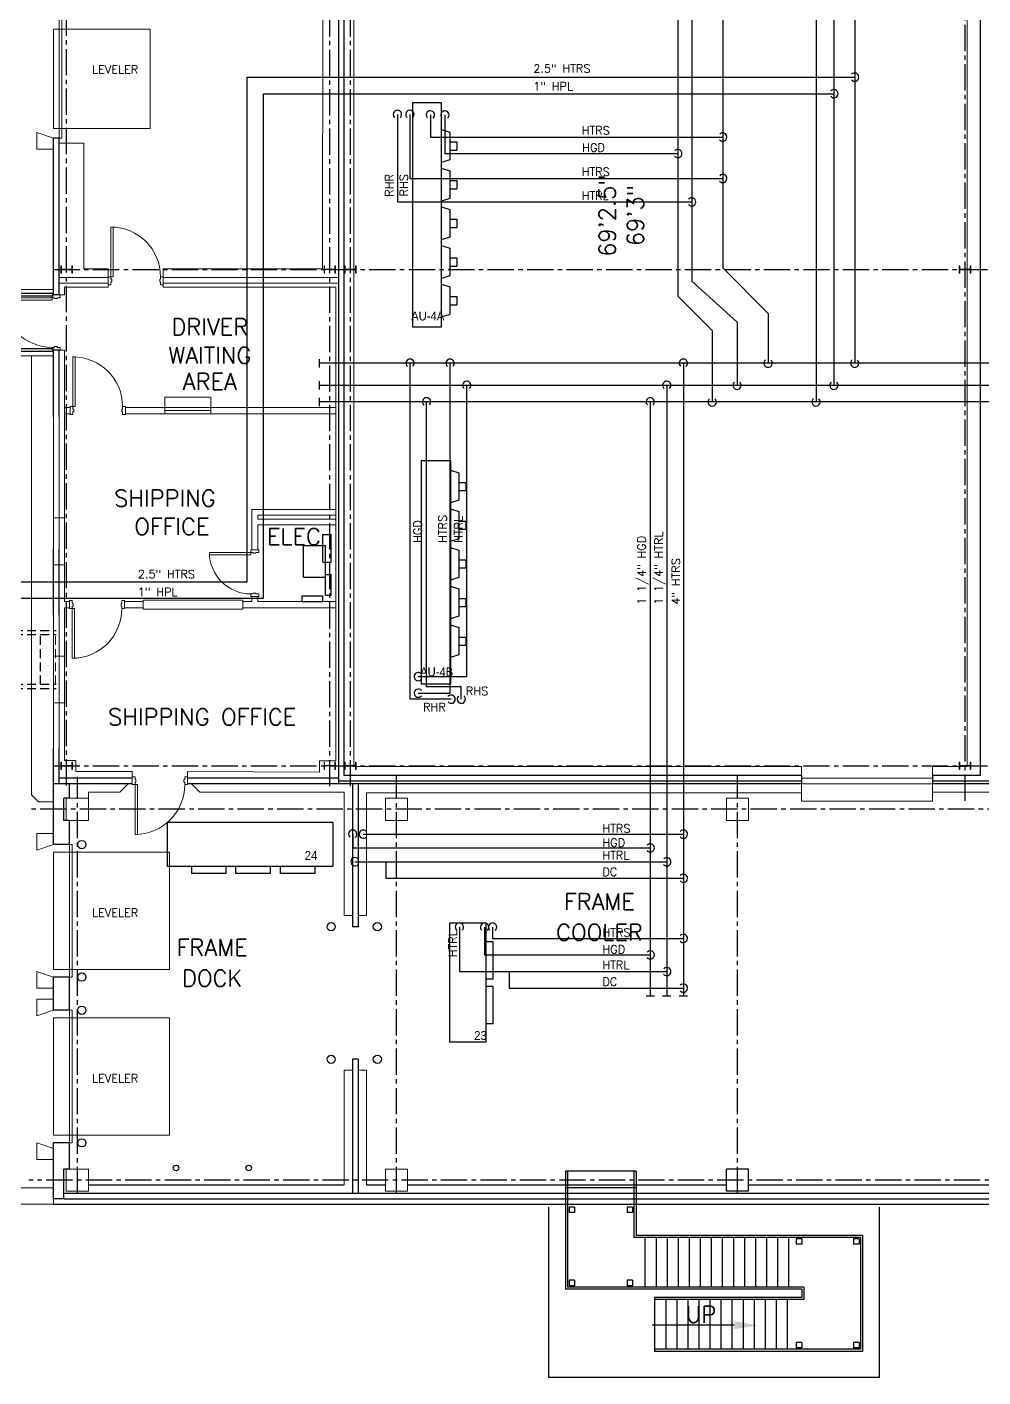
# Model space of a CAD drawing. Header units: inches. Extents: x -578 to 4567, y -980 to 6106.
# Drawn here: x 476 to 1168, y 361 to 1339 of the extents above; entities that cross this region are included whole.
import ezdxf
from ezdxf.enums import TextEntityAlignment as Align

# ---------------------------------------------------------------- set-up
doc = ezdxf.new("R2010")
doc.units = ezdxf.units.IN
doc.header["$LTSCALE"] = 25.4
doc.header["$MEASUREMENT"] = 0
for name, pattern in [('CENTER2', [1.125, 0.75, -0.125, 0.125, -0.125]), ('DASHED', [0.75, 0.5, -0.25]), ('HIDDEN', [0.375, 0.25, -0.125])]:
    doc.linetypes.add(name, pattern=pattern)
doc.layers.get('0').update_dxf_attribs({"linetype": 'CONTINUOUS', "lineweight": 20})
for name, color, linetype in [('A-ABOVE', 193, 'DASHED'), ('A-COL-GRID', 8, 'CENTER2'), ('A-DEMO', 1, 'CONTINUOUS'), ('A-DIMS', 1, 'CONTINUOUS'), ('A-ELEC', 6, 'CONTINUOUS'), ('A-RAIL', 2, 'CONTINUOUS'), ('A-ROOMNAME', 6, 'CONTINUOUS'), ('A-TEXT', 2, 'CONTINUOUS'), ('A-WALL-CMU', 30, 'CONTINUOUS'), ('A-WALL-IMP', 6, 'CONTINUOUS')]:
    doc.layers.add(name, color=color, linetype=linetype)
doc.layers.add('A-AMONIA', color=7, linetype='CONTINUOUS', true_color=0x920ef1)
doc.layers.add('A-EVAPS', color=30, linetype='CONTINUOUS', true_color=0xff7f00)
for name, color, linetype, lineweight in [('A-COLUMNS', 6, 'CONTINUOUS', 20), ('A-CURB', 13, 'CONTINUOUS', 20), ('A-DOOR', 1, 'CONTINUOUS', 20), ('A-EQ', 111, 'CONTINUOUS', 20), ('A-STAIR', 4, 'CONTINUOUS', 20), ('A-WALL-GWB', 2, 'CONTINUOUS', 0), ('A-WINDOW', 4, 'CONTINUOUS', 20)]:
    doc.layers.add(name, color=color, linetype=linetype, lineweight=lineweight)
doc.styles.add('3-32', font='arial.ttf', dxfattribs={"width": 0.9, "height": 0.09375})
doc.styles.add('ROMANS', font='romans')
doc.styles.add('SIMPLEX', font='simplex')

# ---------------------------------------------------------------- blocks, each defined once
blk = doc.blocks.new('DOOR')
at = {"color": 0}
for p, q in [((-1.75, 0), (-1.75, 36)), ((-1.75, 36), (0, 36)), ((0, 36), (0, 0)), ((-38, -5.75), (-38, 0)), ((-38, 0), (-36, 0)), ((-36, 0), (-36, -1.75)), ((0, 0), (-1.75, 0)), ((0, -1.75), (0, 0)), ((0, 0), (2, 0)), ((2, 0), (2, -5.75)), ((-36, -5.75), (-38, -5.75)), ((-36, -1.75), (-35.375, -1.75)), ((-36, -3.625), (-36, -5.75)), ((-35.375, -3.625), (-36, -3.625)), ((-35.375, -1.75), (-35.375, -3.625)), ((-0.625, -1.75), (0, -1.75)), ((-0.625, -3.625), (-0.625, -1.75)), ((0, -3.625), (-0.625, -3.625)), ((0, -5.75), (0, -3.625)), ((2, -5.75), (0, -5.75))]:
    blk.add_line(p, q, dxfattribs=at)
at = {"color": 0, "lineweight": 15}
blk.add_arc((0, 0), 36, 90, 180, dxfattribs=at)
blk = doc.blocks.new('DOOR 30')
at = {"color": 0}
for p, q in [((5.75, 32), (0, 32)), ((0, 32), (0, 30)), ((0, 30), (1.75, 30)), ((1.75, 30), (1.75, 29.375)), ((1.75, 29.375), (3.625, 29.375)), ((3.625, 30), (5.75, 30)), ((3.625, 29.375), (3.625, 30)), ((5.75, 30), (5.75, 32)), ((0, 1.75), (-30, 1.75)), ((-30, 1.75), (-30, 0)), ((0, 0), (0, 1.75)), ((1.75, 0), (0, 0)), ((0, 0), (0, -2)), ((1.75, 0.625), (1.75, 0)), ((3.625, 0.625), (1.75, 0.625)), ((3.625, 0), (3.625, 0.625)), ((5.75, 0), (3.625, 0)), ((5.75, -2), (5.75, 0)), ((-30, 0), (0, 0)), ((0, -2), (5.75, -2))]:
    blk.add_line(p, q, dxfattribs=at)
blk.add_arc((0, 0), 30, 90, 180, dxfattribs=at)

msp = doc.modelspace()

# ---------------------------------------------------------------- linework, layer by layer
at = {"layer": 'A-ABOVE', "linetype": 'HIDDEN'}
for p, q in [((342.5, 902.01), (497, 902.01)), ((342.5, 899.01), (497, 899.01)), ((485.5, 863.01), (485.5, 899.01)), ((342.5, 863.01), (497, 863.01)), ((342.5, 860.01), (497, 860.01))]:
    msp.add_line(p, q, dxfattribs=at)
at = {"layer": 'A-AMONIA'}
for p, q in [((947.054499, 1813.316667), (947.054499, 1144.086874)), ((957.054499, 1813.316667), (957.054499, 1155.057437)), ((979.554499, 1813.316667), (979.554499, 1164.528)), ((635.144342, 937.303436), (635.144342, 1302.708147)), ((635.144342, 1302.708147), (1075.089964, 1302.708147)), ((647.144342, 1290.708147), (1060.089964, 1290.708147)), ((647.144342, 925.303436), (647.144342, 1290.708147)), ((744.004194, 1275.686759), (744.004194, 1212.32093)), ((753.004194, 1275.686759), (753.004194, 1229.32093)), ((767.910855, 1275.32093), (767.910855, 1259.32093)), ((778.419179, 1275.32093), (778.419179, 1247.32093)), ((767.910855, 1259.32093), (979.554499, 1259.32093)), ((778.419179, 1247.32093), (947.054499, 1247.32093)), ((753.004194, 1229.32093), (979.554499, 1229.32093)), ((744.004194, 1212.32093), (957.054499, 1212.32093)), ((979.554499, 1164.528), (1012.425214, 1131.657285)), ((957.054499, 1155.057437), (989.925214, 1125.186722)), ((947.054499, 1144.086874), (971.925214, 1119.216159)), ((989.925214, 1125.186722), (989.925214, 1079.543349)), ((1012.425214, 1131.657285), (1012.425214, 1095.543349)), ((971.925214, 1119.216159), (971.925214, 1067.543349)), ((687.534043, 1092.543349), (687.534043, 1098.543349)), ((753.137573, 852.251023), (753.137573, 1095.543349)), ((782.137573, 856.5987), (782.137573, 1095.543349)), ((951.040359, 1095.543349), (951.040359, 637.168254)), ((687.534043, 1076.543349), (687.534043, 1082.543349)), ((794.137573, 868.5987), (794.137573, 1079.543349)), ((939.040359, 1079.543349), (939.040359, 637.168254)), ((687.534043, 1064.543349), (687.534043, 1070.543349)), ((765.137573, 861.251023), (765.137573, 1067.543349)), ((927.040359, 1067.543349), (927.040359, 637.168254)), ((370.109243, 937.303436), (635.144342, 937.303436)), ((370.109243, 925.303436), (647.144342, 925.303436)), ((759.10838, 868.5987), (794.137573, 868.5987)), ((790.266993, 861.251023), (765.137573, 861.251023)), ((790.266993, 852.251023), (790.266993, 861.251023)), ((782.923303, 852.251023), (753.137573, 852.251023)), ((759.10838, 856.5987), (782.137573, 856.5987)), ((711.637358, 754.529107), (711.637358, 744.529107)), ((719.278785, 754.529107), (951.040359, 754.529107)), ((711.637358, 744.529107), (927.040359, 744.529107)), ((713.278785, 734.529107), (939.040359, 734.529107)), ((735.637358, 734.529107), (735.637358, 722.529107)), ((735.637358, 722.529107), (951.040359, 722.529107)), ((788.873535, 687.213295), (788.873535, 655.042508)), ((807.084476, 687.213295), (807.084476, 667.042508)), ((812.873535, 687.213295), (812.873535, 679.042508)), ((812.873535, 679.042508), (951.040359, 679.042508)), ((807.084476, 667.042508), (927.040359, 667.042508)), ((788.873535, 655.042508), (939.040359, 655.042508)), ((824.873535, 655.042508), (824.873535, 643.042508)), ((824.873535, 643.042508), (951.040359, 643.042508)), ((930.040359, 637.168254), (924.040359, 637.168254)), ((942.040359, 637.168254), (936.040359, 637.168254)), ((954.040359, 637.168254), (948.040359, 637.168254))]:
    msp.add_line(p, q, dxfattribs=at)
for points in [[(1047.089964, 1917.342927), (1047.089964, 1067.543349)], [(1060.089964, 1917.342927), (1060.089964, 1079.543349)], [(1075.089964, 1917.342927), (1075.089964, 1095.543349)], [(2164.607407, 1181.470274), (1908.229222, 1181.470274), (1908.229222, 1067.543349), (687.534043, 1067.543349)], [(2188.607407, 1157.470274), (1932.229222, 1157.470274), (1932.229222, 1095.543349), (687.534043, 1095.543349)], [(687.534043, 1079.543349), (1950.229222, 1079.543349)]]:
    msp.add_lwpolyline(points, dxfattribs=at)
for centre, start, end in [((1075.089964, 1302.708147), 219.571002217, 137.623133034), ((1060.089964, 1290.708147), 219.571002217, 137.623133034), ((744.004194, 1275.686759), 309.571002217, 227.623133034), ((753.004194, 1275.686759), 309.571002217, 227.623133034), ((767.910855, 1275.32093), 309.571002217, 227.623133034), ((778.419179, 1275.32093), 309.571002217, 227.623133034), ((979.554499, 1259.32093), 219.571002217, 137.623133034), ((947.054499, 1247.32093), 219.571002217, 137.623133034), ((979.554499, 1229.32093), 219.571002217, 137.623133034), ((957.054499, 1212.32093), 219.571002217, 137.623133034), ((753.137573, 1095.543349), 312.376866966, 230.428997783), ((782.137573, 1095.543349), 312.376866966, 230.428997783), ((951.040359, 1095.543349), 309.571002217, 227.623133034), ((1012.425214, 1095.543349), 129.571002217, 47.623133034), ((1075.089964, 1095.543349), 129.571002217, 47.623133034), ((794.137573, 1079.543349), 312.376866966, 230.428997783), ((939.040359, 1079.543349), 309.571002217, 227.623133034), ((989.925214, 1079.543349), 129.571002217, 47.623133034), ((1060.089964, 1079.543349), 129.571002217, 47.623133034), ((765.137573, 1067.543349), 312.376866966, 230.428997783), ((927.040359, 1067.543349), 309.571002217, 227.623133034), ((971.925214, 1067.543349), 129.571002217, 47.623133034), ((1047.089964, 1067.543349), 129.571002217, 47.623133034), ((759.10838, 868.5987), 42.376866966, 320.428997783), ((759.10838, 856.5987), 42.376866966, 320.428997783), ((782.923303, 852.251023), 222.376866966, 140.428997783), ((790.266993, 852.251023), 132.376866966, 50.428997783), ((711.637358, 754.529107), 309.571002217, 227.623133034), ((719.278785, 754.529107), 39.571002217, 317.623133034), ((951.040359, 754.529107), 219.571002217, 137.623133034), ((927.040359, 744.529107), 219.571002217, 137.623133034), ((713.278785, 734.529107), 39.571002217, 317.623133034), ((939.040359, 734.529107), 219.571002217, 137.623133034), ((951.040359, 722.529107), 219.571002217, 137.623133034), ((788.873535, 687.213295), 309.571002217, 227.623133034), ((807.084476, 687.213295), 309.571002217, 227.623133034), ((812.873535, 687.213295), 309.571002217, 227.623133034), ((951.040359, 679.042508), 219.571002217, 137.623133034), ((927.040359, 667.042508), 219.571002217, 137.623133034), ((939.040359, 655.042508), 219.571002217, 137.623133034), ((951.040359, 643.042508), 219.571002217, 137.623133034)]:
    msp.add_arc(centre, 3, start, end, dxfattribs=at)
at = {"layer": 'A-COL-GRID'}
for p, q in [((504.5, 789.657037), (504.5, 1959.069905)), ((695, 789.157037), (695, 1959.069905)), ((710, 789.157037), (710, 1959.069905)), ((1155, 778.638897), (1155, 1959.069905)), ((495, 1163.5), (1207.302035, 1163.5)), ((495, 804), (1212.208305, 804)), ((512.25, 494.5), (512.25, 795.948289)), ((743.25, 494.5), (743.25, 796.448289)), ((990.25, 494.5), (990.25, 796.448289)), ((1761.744987, 772.5), (477.074944, 772.5)), ((1851.837139, 504), (477.074944, 504))]:
    msp.add_line(p, q, dxfattribs=at)
at = {"layer": 'A-COLUMNS'}
for p, q in [((520.25, 780.5), (504.25, 780.5)), ((504.25, 764.5), (504.25, 780.5)), ((520.25, 764.5), (520.25, 780.5)), ((735.25, 764.5), (735.25, 780.5)), ((751.25, 780.5), (735.25, 780.5)), ((751.25, 764.5), (751.25, 780.5)), ((982.25, 764.5), (982.25, 780.5)), ((998.25, 780.5), (982.25, 780.5)), ((998.25, 764.5), (998.25, 780.5)), ((520.25, 764.5), (504.25, 764.5)), ((751.25, 764.5), (735.25, 764.5)), ((998.25, 764.5), (982.25, 764.5)), ((520.25, 512), (504.25, 512)), ((504.25, 496), (504.25, 512)), ((520.25, 496), (520.25, 512)), ((751.25, 512), (735.25, 512)), ((735.25, 496), (735.25, 512)), ((751.25, 496), (751.25, 512)), ((520.25, 496), (504.25, 496)), ((751.25, 496), (735.25, 496))]:
    msp.add_line(p, q, dxfattribs=at)
for points in [[(500.36, 1163.5), (500.36, 1166.135), (500.76, 1166.135), (500.76, 1164.0375, 0.4142135624), (501.1725, 1163.625), (507.8275, 1163.625, 0.4142135624), (508.24, 1164.0375), (508.24, 1166.135), (508.64, 1166.135), (508.64, 1160.865), (508.24, 1160.865), (508.24, 1162.9625, 0.4142135624), (507.8275, 1163.375), (501.1725, 1163.375, 0.4142135624), (500.76, 1162.9625), (500.76, 1160.865), (500.36, 1160.865), (500.36, 1163.5)], [(690.86, 1163.5), (690.86, 1166.135), (691.26, 1166.135), (691.26, 1164.0375, 0.4142135624), (691.6725, 1163.625), (698.3275, 1163.625, 0.4142135624), (698.74, 1164.0375), (698.74, 1166.135), (699.14, 1166.135), (699.14, 1160.865), (698.74, 1160.865), (698.74, 1162.9625, 0.4142135624), (698.3275, 1163.375), (691.6725, 1163.375, 0.4142135624), (691.26, 1162.9625), (691.26, 1160.865), (690.86, 1160.865), (690.86, 1163.5)], [(705.86, 1163.5), (705.86, 1166.135), (706.26, 1166.135), (706.26, 1164.0375, 0.4142135624), (706.6725, 1163.625), (713.3275, 1163.625, 0.4142135624), (713.74, 1164.0375), (713.74, 1166.135), (714.14, 1166.135), (714.14, 1160.865), (713.74, 1160.865), (713.74, 1162.9625, 0.4142135624), (713.3275, 1163.375), (706.6725, 1163.375, 0.4142135624), (706.26, 1162.9625), (706.26, 1160.865), (705.86, 1160.865), (705.86, 1163.5)], [(1150.86, 1163.5), (1150.86, 1166.135), (1151.26, 1166.135), (1151.26, 1164.0375, 0.4142135624), (1151.6725, 1163.625), (1158.3275, 1163.625, 0.4142135624), (1158.74, 1164.0375), (1158.74, 1166.135), (1159.14, 1166.135), (1159.14, 1160.865), (1158.74, 1160.865), (1158.74, 1162.9625, 0.4142135624), (1158.3275, 1163.375), (1151.6725, 1163.375, 0.4142135624), (1151.26, 1162.9625), (1151.26, 1160.865), (1150.86, 1160.865), (1150.86, 1163.5)], [(500.36, 804), (500.36, 806.635), (500.76, 806.635), (500.76, 804.5375, 0.4142135624), (501.1725, 804.125), (507.8275, 804.125, 0.4142135624), (508.24, 804.5375), (508.24, 806.635), (508.64, 806.635), (508.64, 801.365), (508.24, 801.365), (508.24, 803.4625, 0.4142135624), (507.8275, 803.875), (501.1725, 803.875, 0.4142135624), (500.76, 803.4625), (500.76, 801.365), (500.36, 801.365), (500.36, 804)], [(690.86, 804), (690.86, 806.635), (691.26, 806.635), (691.26, 804.5375, 0.4142135624), (691.6725, 804.125), (698.3275, 804.125, 0.4142135624), (698.74, 804.5375), (698.74, 806.635), (699.14, 806.635), (699.14, 801.365), (698.74, 801.365), (698.74, 803.4625, 0.4142135624), (698.3275, 803.875), (691.6725, 803.875, 0.4142135624), (691.26, 803.4625), (691.26, 801.365), (690.86, 801.365), (690.86, 804)], [(705.86, 804), (705.86, 806.635), (706.26, 806.635), (706.26, 804.5375, 0.4142135624), (706.6725, 804.125), (713.3275, 804.125, 0.4142135624), (713.74, 804.5375), (713.74, 806.635), (714.14, 806.635), (714.14, 801.365), (713.74, 801.365), (713.74, 803.4625, 0.4142135624), (713.3275, 803.875), (706.6725, 803.875, 0.4142135624), (706.26, 803.4625), (706.26, 801.365), (705.86, 801.365), (705.86, 804)], [(1150.86, 804), (1150.86, 806.635), (1151.26, 806.635), (1151.26, 804.5375, 0.4142135624), (1151.6725, 804.125), (1158.3275, 804.125, 0.4142135624), (1158.74, 804.5375), (1158.74, 806.635), (1159.14, 806.635), (1159.14, 801.365), (1158.74, 801.365), (1158.74, 803.4625, 0.4142135624), (1158.3275, 803.875), (1151.6725, 803.875, 0.4142135624), (1151.26, 803.4625), (1151.26, 801.365), (1150.86, 801.365), (1150.86, 804)]]:
    msp.add_lwpolyline(points, format="xyb", dxfattribs=at)
at = {"layer": 'A-CURB'}
for p, q in [((690.36, 1715.5), (689.86, 1164)), ((712.5, 803.5), (712.5, 1616.5)), ((1156.5, 1444), (1156.5, 803.5)), ((517, 1255), (499, 1255)), ((517, 1164), (517, 1255)), ((534.5, 1164), (517, 1164)), ((534.5, 1157.5), (534.5, 1164)), ((689.86, 1164), (574.5, 1164)), ((574.5, 1157.5), (574.5, 1164)), ((479, 783), (479, 1101)), ((1036.5, 803.5), (712.5, 803.5)), ((1036.5, 797), (1036.5, 803.5)), ((1131.5, 796.5), (1131.5, 803.5)), ((1156.5, 803.5), (1131.5, 803.5)), ((484, 778), (479, 783)), ((520.25, 780.5), (520.25, 785)), ((543, 785), (520.25, 785)), ((543, 785), (549, 791)), ((601, 785), (595, 791)), ((705.5, 785), (601, 785)), ((705.5, 785), (705.5, 695.5)), ((1036.5, 784.5), (721.5, 784.5)), ((721.5, 784.5), (721.5, 695.5)), ((1036.5, 784.5), (1036.5, 791)), ((1131.5, 785), (1131.5, 791)), ((1573.75, 785), (1131.5, 785)), ((495, 778), (484, 778)), ((705.5, 695.5), (711.5, 695.5)), ((715.5, 695.5), (721.5, 695.5)), ((705.5, 583.5), (705.5, 500.5)), ((705.5, 583.5), (711.5, 583.5)), ((715.5, 583.5), (721.5, 583.5)), ((721.5, 583.5), (721.5, 500.5)), ((-178.5, 498.5), (495, 498.5)), ((495, 486.500253), (495, 490.5)), ((495, 486.5), (-178.5, 486.5))]:
    msp.add_line(p, q, dxfattribs=at)
at = {"layer": 'A-DEMO'}
for p, q in [((865.75742, 510.5), (865.75742, 425)), ((916.75742, 510.5), (865.75742, 510.5)), ((867.25742, 510.5), (867.25742, 426.5)), ((915.25742, 510.5), (915.25742, 462.5)), ((916.75742, 510.5), (916.75742, 464)), ((998.25, 512), (982.25, 512)), ((982.25, 496), (982.25, 512)), ((998.25, 496), (998.25, 512)), ((520.25, 500.5), (705.5, 500.5)), ((721.5, 500.5), (735.25, 500.5)), ((751.25, 500.5), (982.25, 500.5)), ((998.25, 500.5), (1229.25, 500.5)), ((502.5, 494.5), (1763.75, 494.5)), ((502.5, 490.5), (1763.75, 490.5)), ((916.75742, 498.5), (865.75742, 498.5)), ((998.25, 496), (982.25, 496)), ((495, 486.500253), (1759.715727, 486.535832)), ((853.5, 484.518108), (853.5, 361.432466)), ((868.25742, 484.5), (868.25742, 480.5)), ((872.25742, 484.5), (868.25742, 484.5)), ((872.25742, 480.5), (868.25742, 480.5)), ((872.25742, 484.5), (872.25742, 480.5)), ((910.25742, 484.5), (910.25742, 480.5)), ((914.25742, 484.5), (910.25742, 484.5)), ((914.25742, 480.5), (910.25742, 480.5)), ((914.25742, 484.5), (914.25742, 480.5)), ((1093, 361.432466), (1093, 484.518108)), ((1079.25742, 462.5), (915.25742, 462.5)), ((1080.75742, 464), (916.75742, 464)), ((923.25742, 462.5), (923.25742, 426.5)), ((931.25742, 462.5), (931.25742, 426.5)), ((939.25742, 462.5), (939.25742, 426.5)), ((947.25742, 462.5), (947.25742, 426.5)), ((955.25742, 462.5), (955.25742, 426.5)), ((963.25742, 462.5), (963.25742, 426.5)), ((971.25742, 462.5), (971.25742, 426.5)), ((979.25742, 462.5), (979.25742, 426.5)), ((987.25742, 462.5), (987.25742, 426.5)), ((995.25742, 462.5), (995.25742, 426.5)), ((1003.25742, 462.5), (1003.25742, 426.5)), ((1011.25742, 462.5), (1011.25742, 426.5)), ((1019.25742, 462.5), (1019.25742, 426.5)), ((1027.25742, 462.5), (1027.25742, 426.5)), ((1032.75742, 461.5), (1032.75742, 457.5)), ((1036.75742, 461.5), (1032.75742, 461.5)), ((1036.75742, 461.5), (1036.75742, 457.5)), ((1074.25742, 461.5), (1074.25742, 457.5)), ((1078.25742, 461.5), (1074.25742, 461.5)), ((1078.25742, 461.5), (1078.25742, 457.5)), ((1079.25742, 462.5), (1079.25742, 381.5)), ((1080.75742, 464), (1080.75742, 380)), ((1036.75742, 457.5), (1032.75742, 457.5)), ((1078.25742, 457.5), (1074.25742, 457.5)), ((868.25742, 431.5), (868.25742, 427.5)), ((872.25742, 431.5), (868.25742, 431.5)), ((872.25742, 431.5), (872.25742, 427.5)), ((910.25742, 431.5), (910.25742, 427.5)), ((914.25742, 431.5), (910.25742, 431.5)), ((914.25742, 431.5), (914.25742, 427.5)), ((1036.75742, 425), (865.75742, 425)), ((1038.25742, 426.5), (867.25742, 426.5)), ((872.25742, 427.5), (868.25742, 427.5)), ((914.25742, 427.5), (910.25742, 427.5)), ((1036.75742, 425), (1036.75742, 419)), ((1038.25742, 426.5), (1038.25742, 417.5)), ((1036.75742, 419), (930.25742, 419)), ((930.25742, 419), (930.25742, 380)), ((1038.25742, 417.5), (930.25742, 417.5)), ((938.25742, 417.5), (938.25742, 381.5)), ((946.25742, 417.5), (946.25742, 381.5)), ((954.25742, 417.5), (954.25742, 381.5)), ((962.25742, 417.5), (962.25742, 381.5)), ((970.25742, 417.5), (970.25742, 381.5)), ((978.25742, 417.5), (978.25742, 381.5)), ((986.25742, 417.5), (986.25742, 381.5)), ((994.25742, 417.5), (994.25742, 381.5)), ((1002.25742, 417.5), (1002.25742, 381.5)), ((1010.25742, 417.5), (1010.25742, 381.5)), ((1018.25742, 417.5), (1018.25742, 381.5)), ((1026.25742, 417.5), (1026.25742, 381.5)), ((987.827858, 398.88934), (928.359703, 398.88934)), ((1079.25742, 381.5), (930.25742, 381.5)), ((1032.75742, 386.5), (1032.75742, 382.5)), ((1036.75742, 386.5), (1032.75742, 386.5)), ((1036.75742, 382.5), (1032.75742, 382.5)), ((1036.75742, 386.5), (1036.75742, 382.5)), ((1074.25742, 386.5), (1074.25742, 382.5)), ((1078.25742, 386.5), (1074.25742, 386.5)), ((1078.25742, 382.5), (1074.25742, 382.5)), ((1078.25742, 386.5), (1078.25742, 382.5)), ((1080.75742, 380), (930.25742, 380)), ((853.5, 361.432466), (1093, 361.432466))]:
    msp.add_line(p, q, dxfattribs=at)
msp.add_solid([(987.827858, 396.00934), (987.827858, 401.76934), (1005.107858, 398.88934)], dxfattribs=at)
at = {"layer": 'A-DOOR'}
for p, q in [((546.5, 918.5), (546.5, 923)), ((1036.5, 795), (1131.5, 795)), ((1036.5, 791), (1131.5, 791)), ((1036.5, 778.5), (1036.5, 791)), ((1131.5, 791), (1131.5, 778.5)), ((1131.5, 778.5), (1036.5, 778.5)), ((506.5, 747), (506.5, 651)), ((508.5, 747), (506.5, 747)), ((508.5, 651), (508.5, 747)), ((506.5, 651), (508.5, 651)), ((506.5, 627), (506.5, 531)), ((508.5, 627), (506.5, 627)), ((508.5, 531), (508.5, 627)), ((506.5, 531), (508.5, 531))]:
    msp.add_line(p, q, dxfattribs=at)
msp.add_lwpolyline([(501, 1258.5), (501, 1344.5), (499, 1344.5), (499, 1258.5)], close=True, dxfattribs=at)
at = {"layer": 'A-ELEC'}
for p, q in [((690, 971.5), (696, 971.5)), ((690, 951.5), (690, 971.5)), ((696, 951.5), (696, 971.5)), ((676, 963.5), (692, 963.5)), ((676, 940.5), (676, 963.5)), ((692, 940.5), (692, 963.5)), ((690, 951.5), (696, 951.5)), ((676, 940.5), (692, 940.5)), ((692, 942.5), (696, 942.5)), ((692, 927.5), (692, 942.5)), ((696, 927.5), (696, 942.5)), ((675, 923), (675, 927)), ((675, 927), (690, 927)), ((675, 923), (690, 923)), ((690, 923), (690, 927)), ((692, 927.5), (696, 927.5))]:
    msp.add_line(p, q, dxfattribs=at)
at = {"layer": 'A-EQ', "extrusion": (0, 0, -1)}
for p, q in [((495, 1265.5), (495, 1337.5)), ((565, 1337.5), (495, 1337.5)), ((565, 1265.5), (565, 1337.5)), ((565, 1265.5), (495, 1265.5)), ((495, 656.5), (495, 741.5)), ((579, 741.5), (495, 741.5)), ((579, 656.5), (579, 741.5)), ((579, 656.5), (495, 656.5)), ((495, 536.5), (495, 621.5)), ((579, 621.5), (495, 621.5)), ((579, 536.5), (579, 621.5)), ((579, 536.5), (495, 536.5))]:
    msp.add_line(p, q, dxfattribs=at)
at = {"layer": 'A-EQ'}
for p, q in [((495, 1258.5), (483, 1262.5)), ((483, 1262.5), (483, 1250.5)), ((495, 1250.5), (495, 1258.5)), ((483, 1250.5), (495, 1250.5)), ((483, 743), (483, 755)), ((483, 755), (495, 755)), ((495, 755), (495, 747)), ((495, 747), (483, 743)), ((495, 651), (483, 655)), ((483, 655), (483, 643)), ((495, 643), (495, 651)), ((483, 643), (495, 643)), ((483, 623), (483, 635)), ((483, 635), (495, 635)), ((495, 627), (483, 623)), ((495, 635), (495, 627)), ((495, 527), (483, 531)), ((483, 531), (483, 519)), ((483, 519), (495, 519)), ((495, 519), (495, 527))]:
    msp.add_line(p, q, dxfattribs=at)
at = {"layer": 'A-EVAPS'}
for p, q in [((775.956563, 1264.756785), (782.055657, 1262.756785)), ((782.055657, 1262.756785), (782.055657, 1242.92691)), ((782.055657, 1255.841847), (787.055657, 1255.841847)), ((787.055657, 1255.841847), (787.055657, 1249.841847)), ((782.055657, 1242.92691), (775.956563, 1240.92691)), ((782.055657, 1249.841847), (787.055657, 1249.841847)), ((775.956563, 1236.756785), (782.055657, 1234.756785)), ((782.055657, 1234.756785), (782.055657, 1214.92691)), ((782.055657, 1227.841847), (787.055657, 1227.841847)), ((787.055657, 1227.841847), (787.055657, 1221.841847)), ((782.055657, 1214.92691), (775.956563, 1212.92691)), ((782.055657, 1221.841847), (787.055657, 1221.841847)), ((775.956563, 1208.756785), (782.055657, 1206.756785)), ((782.055657, 1206.756785), (782.055657, 1186.92691)), ((782.055657, 1199.841847), (787.055657, 1199.841847)), ((782.055657, 1193.841847), (787.055657, 1193.841847)), ((787.055657, 1199.841847), (787.055657, 1193.841847)), ((782.055657, 1186.92691), (775.956563, 1184.92691)), ((775.956563, 1180.756785), (782.055657, 1178.756785)), ((782.055657, 1178.756785), (782.055657, 1158.92691)), ((782.055657, 1171.841847), (787.055657, 1171.841847)), ((782.055657, 1165.841847), (787.055657, 1165.841847)), ((787.055657, 1171.841847), (787.055657, 1165.841847)), ((782.055657, 1158.92691), (775.956563, 1156.92691)), ((775.956563, 1152.756785), (782.055657, 1150.756785)), ((782.055657, 1150.756785), (782.055657, 1130.92691)), ((782.055657, 1143.841847), (787.055657, 1143.841847)), ((787.055657, 1143.841847), (787.055657, 1137.841847)), ((782.055657, 1137.841847), (787.055657, 1137.841847)), ((782.055657, 1130.92691), (775.956563, 1128.92691)), ((782.456563, 1018.176466), (788.555657, 1016.176466)), ((788.555657, 1016.176466), (788.555657, 996.346591)), ((788.555657, 1009.261529), (793.555657, 1009.261529)), ((793.555657, 1009.261529), (793.555657, 1003.261529)), ((788.555657, 1003.261529), (793.555657, 1003.261529)), ((788.555657, 996.346591), (782.456563, 994.346591)), ((782.456563, 990.176466), (788.555657, 988.176466)), ((788.555657, 988.176466), (788.555657, 968.346591)), ((788.555657, 981.261529), (793.555657, 981.261529)), ((793.555657, 981.261529), (793.555657, 975.261529)), ((788.555657, 968.346591), (782.456563, 966.346591)), ((788.555657, 975.261529), (793.555657, 975.261529)), ((782.456563, 962.176466), (788.555657, 960.176466)), ((788.555657, 960.176466), (788.555657, 940.346591)), ((788.555657, 953.261529), (793.555657, 953.261529)), ((793.555657, 953.261529), (793.555657, 947.261529)), ((788.555657, 940.346591), (782.456563, 938.346591)), ((788.555657, 947.261529), (793.555657, 947.261529)), ((782.456563, 934.176466), (788.555657, 932.176466)), ((788.555657, 932.176466), (788.555657, 912.346591)), ((788.555657, 925.261529), (793.555657, 925.261529)), ((788.555657, 919.261529), (793.555657, 919.261529)), ((793.555657, 925.261529), (793.555657, 919.261529)), ((788.555657, 912.346591), (782.456563, 910.346591)), ((782.456563, 906.176466), (788.555657, 904.176466)), ((788.555657, 904.176466), (788.555657, 884.346591)), ((788.555657, 897.261529), (793.555657, 897.261529)), ((788.555657, 891.261529), (793.555657, 891.261529)), ((793.555657, 897.261529), (793.555657, 891.261529)), ((788.555657, 884.346591), (782.456563, 882.346591)), ((595.029654, 725.964157), (595.029654, 731.063251)), ((619.85953, 725.964157), (595.029654, 725.964157)), ((619.85953, 731.063251), (619.85953, 725.964157)), ((626.975985, 725.964157), (626.975985, 731.063251)), ((651.805861, 725.964157), (626.975985, 725.964157)), ((651.805861, 731.063251), (651.805861, 725.964157)), ((659.361252, 725.964157), (659.361252, 731.063251)), ((684.191127, 725.964157), (659.361252, 725.964157)), ((684.191127, 731.063251), (684.191127, 725.964157)), ((813.297617, 676.50688), (808.198523, 676.50688)), ((813.297617, 649.677005), (813.297617, 676.50688)), ((808.198523, 649.677005), (813.297617, 649.677005)), ((813.297617, 644.121614), (808.198523, 644.121614)), ((813.297617, 617.291739), (813.297617, 644.121614)), ((808.198523, 617.291739), (813.297617, 617.291739))]:
    msp.add_line(p, q, dxfattribs=at)
for points in [[(775.956563, 1121.919747), (775.956563, 1284.034481), (754.956563, 1284.034481), (754.956563, 1121.919747)], [(782.456563, 1025.183629), (782.456563, 863.068895), (761.456563, 863.068895), (761.456563, 1025.183629)], [(697.136097, 731.063251), (577.464014, 731.063251), (577.464014, 763.170459), (697.136097, 763.170459)], [(808.198523, 604.072521), (808.198523, 690.072521), (781.698523, 690.072521), (781.698523, 604.072521)]]:
    msp.add_lwpolyline(points, close=True, dxfattribs=at)
at = {"layer": 'A-RAIL'}
for p, q in [((495, 1146), (373, 1146)), ((495, 1144), (373, 1144)), ((495, 1106), (373, 1106)), ((495, 1104), (373, 1104))]:
    msp.add_line(p, q, dxfattribs=at)
for centre, radius in [((515.5, 747), 3), ((696.016083, 687.5), 3), ((729.5, 687.5), 3), ((515.5, 651), 3), ((515.5, 627), 3), ((696.016083, 591.5), 3), ((729.5, 591.5), 3), ((515.5, 531), 3), ((583.717919, 512.81269), 2), ((636.282081, 512.81269), 2)]:
    msp.add_circle(centre, radius, dxfattribs=at)
at = {"layer": 'A-STAIR'}
for p, q in [((495, 1149), (373, 1149)), ((495, 1101), (373, 1101))]:
    msp.add_line(p, q, dxfattribs=at)
at = {"layer": 'A-WALL-CMU'}
for p, q in [((495, 747), (495, 791)), ((506.5, 791), (495, 791)), ((506.5, 780.5), (506.5, 791)), ((506.5, 780.5), (502.5, 780.5)), ((502.5, 764.5), (502.5, 780.5)), ((506.5, 764.5), (502.5, 764.5)), ((506.5, 747), (506.5, 764.5)), ((506.5, 747), (495, 747)), ((495, 627), (495, 651)), ((506.5, 651), (495, 651)), ((506.5, 627), (506.5, 651)), ((506.5, 627), (495, 627)), ((495, 490.5), (495, 531)), ((506.5, 531), (495, 531)), ((506.5, 512), (506.5, 531)), ((502.5, 490.5), (502.5, 512)), ((506.5, 512), (502.5, 512)), ((502.5, 490.5), (495, 490.5))]:
    msp.add_line(p, q, dxfattribs=at)
at = {"layer": 'A-WALL-GWB'}
for p, q in [((534.5, 1157.5), (499, 1157.5)), ((534.5, 1150.5), (534.5, 1157.5)), ((574.5, 1150.5), (574.5, 1157.5)), ((701.5, 1157.5), (574.5, 1157.5)), ((534.5, 1153.4), (499, 1153.4)), ((503, 1145), (499, 1145)), ((503, 1145), (503, 1150.5)), ((534.5, 1150.5), (503, 1150.5)), ((701.5, 1153.4), (574.5, 1153.4)), ((699.5, 1150.5), (574.5, 1150.5)), ((699.5, 807.5), (699.5, 1150.5)), ((503, 1105), (499, 1105)), ((503, 923), (503, 1105)), ((495, 961), (495, 1057)), ((499, 961), (499, 1057)), ((503, 1063.5), (507, 1063.5)), ((503, 1059), (507, 1059)), ((507, 1059), (507, 1063.5)), ((547, 1059), (547, 1063.5)), ((547, 1063.5), (699.5, 1063.5)), ((547, 1059), (699.5, 1059)), ((638.5, 989.5), (699.5, 989.5)), ((638.5, 960.5), (638.5, 989.5)), ((503, 983.5), (495, 983.5)), ((499, 983.5), (499, 949.5)), ((643, 982.5), (643, 985.5)), ((643, 985.5), (699.5, 985.5)), ((643, 982.5), (699.5, 982.5)), ((643, 960.5), (643, 978.5)), ((643, 978.5), (699.5, 978.5)), ((638.5, 960.5), (643, 960.5)), ((503, 949.5), (495, 949.5)), ((503, 923), (506.5, 923)), ((506.5, 918.5), (506.5, 923)), ((546.5, 923), (560, 923)), ((560, 924), (560, 917.5)), ((560, 924), (632, 924)), ((560, 917.5), (560, 923)), ((632, 917.5), (632, 924)), ((632, 923), (638.5, 923)), ((632, 918.5), (632, 923)), ((638.5, 923), (638.5, 926.5)), ((638.5, 926.5), (643, 926.5)), ((643, 923), (643, 926.5)), ((643, 923), (699.5, 923)), ((495, 817), (495, 913)), ((499, 817), (499, 913)), ((503, 807.75), (503, 918.5)), ((506.5, 918.5), (503, 918.5)), ((546.5, 918.5), (560, 918.5)), ((560, 917.5), (632, 917.5)), ((632, 918.5), (699.5, 918.5)), ((503, 883.5), (495, 883.5)), ((503, 849.5), (495, 849.5)), ((511.25, 807.75), (503, 807.75)), ((511.25, 800), (511.25, 807.75)), ((687.5, 799.5), (687.5, 807.5)), ((699.5, 807.5), (687.5, 807.5)), ((552, 800), (511.25, 800)), ((552, 791), (552, 800)), ((592, 791), (592, 800)), ((592, 791), (592, 800)), ((687.5, 799.5), (592, 800)), ((499, 791), (495, 791))]:
    msp.add_line(p, q, dxfattribs=at)
at = {"layer": 'A-WALL-GWB', "linetype": 'HIDDEN'}
msp.add_line((496.5, 863.01), (496.5, 899.01), dxfattribs=at)
at = {"layer": 'A-WALL-IMP'}
for p, q in [((701.5, 791), (701.5, 1715.5)), ((705.5, 797), (705.5, 1715.5)), ((1166, 1444), (1166, 797)), ((495, 1145), (495, 1258.5)), ((499, 1258.5), (495, 1258.5)), ((499, 1145), (499, 1258.5)), ((499, 1145), (495, 1145)), ((499, 1105), (495, 1105)), ((495, 1057), (495, 1105)), ((499, 1057), (499, 1105)), ((495, 913), (495, 961)), ((499, 913), (499, 961)), ((495, 791), (495, 817)), ((499, 791), (499, 817)), ((552, 795), (499, 795)), ((701.5, 795), (592, 795)), ((1036.5, 793), (701.5, 793)), ((1036.5, 797), (705.5, 797)), ((1036.5, 797), (1036.5, 791)), ((1131.5, 797), (1131.5, 791)), ((1166, 797), (1131.5, 797)), ((1573.75, 793), (1131.5, 793)), ((552, 791), (499, 791)), ((701.5, 791), (592, 791)), ((1036.5, 791), (701.5, 791)), ((711.5, 791), (711.5, 687.5)), ((715.5, 791), (715.5, 687.5)), ((1573.75, 791), (1131.5, 791)), ((715.5, 687.5), (711.5, 687.5)), ((715.5, 591.5), (711.5, 591.5)), ((711.5, 591.5), (711.5, 494.5)), ((715.5, 591.5), (715.5, 494.5))]:
    msp.add_line(p, q, dxfattribs=at)
at = {"layer": 'A-WINDOW'}
for p, q in [((575.5, 1059), (575.5, 1071)), ((575.5, 1071), (609, 1071)), ((609, 1059), (609, 1071)), ((575.5, 1061.25), (609, 1061.25))]:
    msp.add_line(p, q, dxfattribs=at)

# ---------------------------------------------------------------- block references
at = {"layer": 'A-DOOR', "xscale": -1}
for p in [(536.5, 1158.125), (509, 1064.125)]:
    msp.add_blockref('DOOR', p, dxfattribs=at)
at = {"layer": 'A-DOOR'}
for p, rotation in [((494, 1143), 89.99999999999999), ((508.5, 917.875), 180), ((554, 790.375), 180)]:
    msp.add_blockref('DOOR', p, dxfattribs=dict(at, rotation=rotation))
at = {"layer": 'A-DOOR', "xscale": -1, "rotation": 180}
msp.add_blockref('DOOR 30', (637.875, 958.5), dxfattribs=at)

# ---------------------------------------------------------------- texts
at = {"layer": 'A-AMONIA', "char_height": 6, "attachment_point": 4, "style": 'ROMANS'}
for s, insert in [('2.5" HTRS', (842.380189, 1308.954229)), ('1" HPL', (842.380189, 1296.088809)), ('HTRS', (877.418615, 1264.095088)), ('HGD', (877.749914, 1251.695643)), ('HTRS', (877.418615, 1234.177301)), ('HTRL', (877.418615, 1216.825444)), ('2.5" HTRS', (556.018236, 942.770255)), ('1" HPL', (556.018236, 929.904836)), ('RHS', (793.570363, 858.191215)), ('RHR', (762.565895, 846.45375)), ('HTRS', (892.410102, 758.637107)), ('HGD', (892.410102, 748.363301)), ('HTRL', (892.410102, 739.268576)), ('DC', (892.410102, 727.184124)), ('HTRS', (892.410102, 683.283466)), ('HGD', (892.410102, 671.132157)), ('HTRL', (892.410102, 659.781978)), ('DC', (892.410102, 647.697525))]:
    msp.add_mtext(s, dxfattribs=dict(at, insert=insert))
at = {"layer": 'A-AMONIA', "char_height": 6, "rotation": 90, "style": 'ROMANS'}
for s, insert, attachment_point in [('RHR', (738.151353, 1232.4852), 6), ('RHS', (748.626115, 1232.4852), 6), ('HGD', (758.608797, 965.378359), 4), ('HTRS', (776.671785, 965.378359), 4), ('HTRL', (788.191378, 965.378359), 4), ('\\A1;1 1/4" HGD', (921.764974, 920.663507), 4), ('\\A1;1 1/4" HTRL', (934.070535, 920.663507), 4), ('4" HTRS', (945.574571, 920.663507), 4), ('HTRL', (784.046879, 665.365817), 4)]:
    msp.add_mtext(s, dxfattribs=dict(at, insert=insert, attachment_point=attachment_point))
at = {"layer": 'A-DEMO', "style": 'SIMPLEX'}
msp.add_text('UP', height=12, dxfattribs=at).set_placement((952.812576, 400.757437))
at = {"layer": 'A-DIMS', "style": 'SIMPLEX'}
for s, p in [('69\'2.5"', (895.885309, 1202.421259)), ('69\'3"', (916.354404, 1202.421259))]:
    msp.add_text(s, height=12, rotation=90, dxfattribs=at).set_placement(p, align=Align.MIDDLE)
at = {"layer": 'A-EVAPS', "char_height": 6.48, "attachment_point": 1, "style": '3-32'}
for s, insert in [('AU-4A', (753.9176, 1132.984923)), ('AU-4B', (760.4176, 875.312979)), ('24', (676.914526, 742.316387)), ('23', (799.618771, 611.949982))]:
    msp.add_mtext_dynamic_manual_height_columns(s, width=15.63978886, gutter_width=32.4, heights=[0], dxfattribs=dict(at, insert=insert))
at = {"layer": 'A-ROOMNAME', "style": 'SIMPLEX'}
for s, p in [('DRIVER', (608.197542, 1121.806234)), ('WAITING', (608.197542, 1101.234805)), ('AREA', (608.197542, 1082.351491)), ('SHIPPING', (575.679919, 997.797623)), ('OFFICE', (580.679919, 977.226195)), ('ELEC', (669.069483, 969.958897)), ('SHIPPING OFFICE', (602.6284, 839.402316)), ('FRAME', (890.282156, 705.652903)), ('COOLER', (890.282156, 683.396922)), ('FRAME', (609.8784, 672.451981)), ('DOCK', (609.8784, 650.196))]:
    msp.add_text(s, height=12, dxfattribs=at).set_placement(p, align=Align.MIDDLE)
at = {"layer": 'A-TEXT', "style": 'ROMANS'}
for p in [(539.640504, 1308.209538), (539.640504, 697.588583), (539.640504, 577.678791)]:
    msp.add_text('LEVELER', height=6, dxfattribs=at).set_placement(p, align=Align.MIDDLE)

doc.saveas('drawing.dxf')
